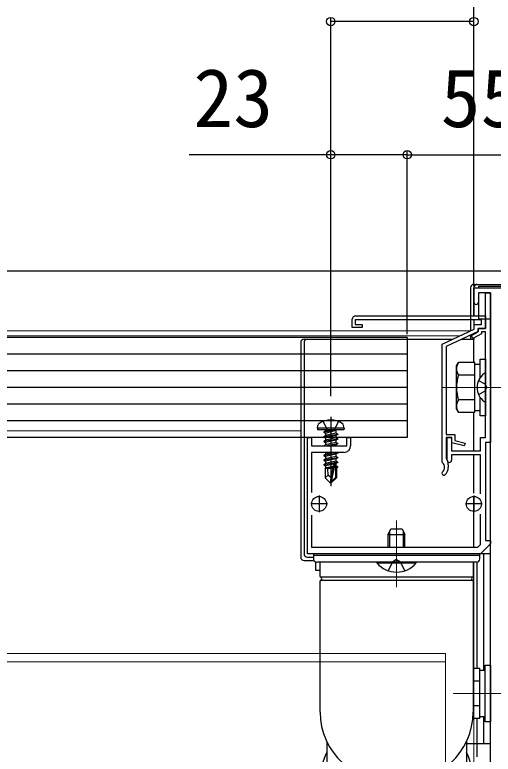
# Model space of a CAD drawing. Units: millimetres, scale not verified. Extents: x -1050 to 1050, y -1565 to 1557.
# Drawn here: x 688.3 to 832, y -154.4 to 67.9 of the extents above; entities that cross this region are included whole.
import ezdxf
from ezdxf.enums import TextEntityAlignment as Align

# ---------------------------------------------------------------- set-up
doc = ezdxf.new("R2010")
doc.units = ezdxf.units.MM
doc.header["$LTSCALE"] = 8
for name, color, linetype in [('0-3_YKK_11', 7, 'Continuous'), ('0-5_YKK_13', 4, 'Continuous'), ('0-6_YKK_D', 6, 'Continuous')]:
    doc.layers.add(name, color=color, linetype=linetype)
doc.layers.add('0-4_YKK_12', color=2, linetype='Continuous', lineweight=18)
doc.styles.add('ＭＳ ゴシック', font='')
doc.styles.get('ＭＳ ゴシック').set_extended_font_data('MS Gothic')

msp = doc.modelspace()

# ---------------------------------------------------------------- linework, layer by layer
at = {"layer": '0-3_YKK_11'}
for p, q in [((818.505, -67.331), (818.505, -68.131)), ((779.705, -76.631), (779.705, -81.631)), ((826.205, -76.631), (826.205, -81.631)), ((782.205, -79.131), (777.205, -79.131)), ((828.705, -79.131), (823.705, -79.131))]:
    msp.add_line(p, q, dxfattribs=at)
for points in [[(826.205, -18.431), (826.205, -14.131), (852.747, -14.131), (852.93, -14.251), (853.48, -14.251), (853.663, -14.131), (873.747, -14.131), (873.93, -14.251), (874.48, -14.251), (874.663, -14.131), (882.747, -14.131), (882.93, -14.251), (883.48, -14.251), (883.663, -14.131), (891.205, -14.131), (891.205, -17.131), (890.905, -17.431)], [(818.205, -65.981), (818.205, -59.131), (819.505, -59.131), (819.505, -63.131), (828.205, -63.131), (828.205, -59.131), (829.705, -59.131), (829.705, -44.589), (829.825, -44.406), (829.825, -43.856), (829.705, -43.672), (829.705, -27.431), (828.505, -27.431), (828.505, -28.038), (825.936, -29.374), (825.474, -28.487), (827.505, -27.431), (827.505, -26.431), (829.705, -26.431), (829.705, -15.631), (831.205, -15.631), (831.205, -60.631), (829.705, -60.631), (829.705, -90.131), (831.205, -90.131), (831.205, -91.131), (828.205, -94.131), (776.205, -94.131), (776.205, -59.131), (777.405, -59.131), (777.405, -61.631), (788.005, -61.631), (788.005, -59.131), (789.205, -59.131), (789.205, -61.631)], [(831.205, -179.131), (831.205, -136.589), (831.325, -136.406), (831.325, -135.856), (831.205, -135.672), (831.205, -44.589), (831.325, -44.406), (831.325, -43.856), (831.205, -43.672), (831.205, -15.631), (827.605, -15.631), (827.605, -18.431)], [(816.8, -66.741), (816.705, -66.521), (816.705, -31.068), (826.305, -26.568), (826.305, -25.231), (828.505, -25.231), (828.505, -23.831), (790.605, -23.831), (790.605, -25.231), (792.705, -25.231), (792.705, -26.131), (789.705, -26.131), (789.705, -23.631)], [(790.705, -22.631), (829.705, -22.631), (829.705, -26.431), (827.505, -26.431), (827.505, -27.331), (817.905, -31.831), (817.905, -58.231), (820.505, -58.231), (820.505, -60.037), (823.57, -60.846), (823.34, -61.716), (819.605, -60.731), (819.605, -59.131), (817.905, -59.131), (817.905, -65.433), (817.959, -65.606)], [(787.205, -63.631), (777.405, -63.631), (777.405, -75.732)], [(828.205, -76.071), (828.205, -64.331), (819.505, -64.331), (819.505, -65.981)], [(777.405, -82.529), (777.405, -92.131), (827.376, -92.131), (828.205, -91.302), (828.205, -82.19)]]:
    msp.add_lwpolyline(points, dxfattribs=at)
for centre, radius, start, end in [((826.905, -18.431), 0.7, 180.00001, 269.99999), ((826.905, -18.431), 0.7, 270.00001, 359.99999), ((790.705, -23.631), 1, 90.00001, 179.99999), ((787.205, -61.631), 2, 270.00001, 359.99999), ((815.505, -67.331), 3, 0, 35.09682), ((818.855, -65.981), 0.65, 180.00001, 269.99999), ((818.855, -65.981), 0.65, 270.00001, 359.99999), ((815.505, -68.131), 1.9, 312.97288, 47.0141), ((815.505, -68.131), 3, 312.97287, 359.99999), ((817.175, -69.923), 0.55, 132.9729, 210.00003), ((817.175, -69.923), 0.55, 209.99999, 312.97288)]:
    msp.add_arc(centre, radius, start, end, dxfattribs=at)
at = {"layer": '0-4_YKK_12'}
for p, q in [((826.205, 92.869), (826.205, -22.631)), ((826.205, -23.831), (826.205, -26.601)), ((620.955, -27.131), (825.205, -27.131)), ((620.955, -28.631), (821.904, -28.631)), ((824.731, -28.631), (825.205, -28.631)), ((826.205, -27.94), (826.205, -28.107)), ((816.895, -44.131), (857.724, -44.131)), ((826.205, -44.131), (838.168, -44.131)), ((620.955, -57.131), (774.205, -57.131)), ((803.005, -84.131), (803.005, -104.131)), ((803.005, -100.131), (803.005, -86.131)), ((826.205, -96.631), (826.205, -182.131)), ((780.003, -124.131), (259.907, -124.131)), ((780.003, -124.131), (817.705, -124.131)), ((817.705, -124.131), (817.705, -243.631)), ((780.002, -126.631), (259.907, -126.631)), ((780.002, -126.631), (817.705, -126.631)), ((820.005, -136.131), (855.505, -136.131))]:
    msp.add_line(p, q, dxfattribs=at)
at = {"layer": '0-5_YKK_13'}
for p, q in [((826.205, -13.131), (891.205, -13.131)), ((827.205, -13.131), (891.205, -13.131)), ((827.205, -13.131), (891.205, -13.131)), ((825.205, -14.131), (825.205, -27.084)), ((826.205, -22.631), (826.205, -14.131)), ((826.205, -14.131), (826.205, -22.631)), ((827.705, -13.631), (860.005, -13.631)), ((827.705, -14.131), (827.705, -13.631)), ((827.705, -23.631), (827.705, -15.707)), ((826.205, -23.831), (826.205, -26.601)), ((831.205, -23.631), (827.705, -23.631)), ((825.205, -28.409), (825.205, -29.662)), ((826.205, -28.107), (826.205, -27.94)), ((826.205, -27.94), (826.205, -28.107)), ((806.205, -29.131), (233.705, -29.131)), ((806.205, -29.131), (806.205, -59.131)), ((822.602, -29.629), (826.205, -29.629)), ((822.602, -29.629), (825.205, -29.629)), ((826.205, -36.625), (826.205, -29.234)), ((826.205, -29.234), (826.205, -29.629)), ((806.205, -34.131), (233.705, -34.131)), ((821.005, -37.631), (821.585, -36.625)), ((821.005, -50.631), (821.005, -37.631)), ((826.505, -36.625), (821.585, -36.625)), ((826.505, -51.636), (826.505, -36.625)), ((826.505, -37.081), (828.105, -37.081)), ((828.105, -39.704), (828.105, -37.081)), ((806.205, -39.131), (233.705, -39.131)), ((826.505, -40.378), (821.585, -40.378)), ((826.505, -48.131), (826.505, -40.131)), ((827.628, -42.056), (829.493, -42.986)), ((829.705, -48.106), (829.705, -40.155)), ((806.205, -44.131), (233.705, -44.131)), ((829.493, -42.986), (830.102, -44.131)), ((829.493, -45.276), (830.102, -44.131)), ((827.628, -46.206), (829.493, -45.276)), ((826.505, -47.883), (821.585, -47.883)), ((828.105, -51.181), (828.105, -47.085)), ((806.205, -49.131), (233.705, -49.131)), ((821.005, -50.631), (821.585, -51.636)), ((783.205, -52.932), (783.205, -73.832)), ((826.505, -51.636), (821.585, -51.636)), ((826.205, -63.131), (826.205, -51.636)), ((828.105, -51.181), (826.505, -51.181)), ((806.205, -54.131), (233.705, -54.131)), ((786.955, -54.15), (777.455, -54.15)), ((779.205, -56.332), (779.346, -55.53)), ((787.205, -56.332), (787.063, -55.53)), ((787.205, -56.332), (779.205, -56.332)), ((779.205, -56.332), (779.293, -56.832)), ((787.117, -56.832), (779.293, -56.832)), ((781.105, -57.482), (784.705, -56.882)), ((784.705, -56.982), (781.105, -57.582)), ((781.105, -57.482), (781.655, -57.165)), ((781.105, -57.482), (781.105, -57.582)), ((781.105, -57.482), (781.105, -57.582)), ((781.105, -57.582), (781.655, -57.9)), ((784.705, -56.882), (781.655, -57.165)), ((781.655, -57.9), (784.705, -56.982)), ((781.655, -57.032), (781.655, -57.165)), ((784.705, -56.882), (784.705, -56.982)), ((784.755, -57.032), (784.755, -57.865)), ((787.205, -56.332), (787.117, -56.832)), ((806.205, -59.131), (233.705, -59.131)), ((781.105, -58.882), (785.305, -58.182)), ((785.305, -58.282), (781.105, -58.982)), ((781.105, -58.882), (781.655, -58.565)), ((781.105, -58.882), (781.105, -58.982)), ((781.105, -58.982), (781.655, -59.3)), ((781.105, -60.282), (785.305, -59.582)), ((785.305, -59.682), (781.105, -60.382)), ((781.105, -60.282), (781.655, -59.965)), ((784.755, -57.865), (781.655, -58.565)), ((781.655, -57.9), (781.655, -58.565)), ((784.755, -58.6), (781.655, -59.3)), ((784.755, -59.265), (781.655, -59.965)), ((781.655, -59.3), (781.655, -59.965)), ((785.305, -58.182), (784.755, -57.865)), ((785.305, -58.282), (784.755, -58.6)), ((784.755, -58.6), (784.755, -59.265)), ((785.305, -59.582), (784.755, -59.265)), ((784.755, -60), (784.755, -60.665)), ((785.305, -58.182), (785.305, -58.282)), ((785.305, -59.582), (785.305, -59.682)), ((781.105, -60.282), (781.105, -60.382)), ((781.105, -60.382), (781.655, -60.7)), ((781.194, -61.631), (781.655, -61.365)), ((781.414, -61.631), (785.305, -60.982)), ((784.755, -60.665), (781.655, -61.365)), ((781.655, -60.7), (781.655, -61.365)), ((785.305, -61.082), (782.014, -61.631)), ((785.305, -60.982), (784.755, -60.665)), ((784.755, -61.4), (784.755, -61.631)), ((785.305, -60.982), (785.305, -61.082)), ((781.105, -64.482), (785.305, -63.782)), ((785.305, -63.882), (781.105, -64.582)), ((781.105, -64.482), (781.655, -64.165)), ((784.019, -63.631), (781.655, -64.165)), ((781.655, -63.631), (781.655, -64.165)), ((784.755, -64.2), (784.755, -64.865)), ((785.305, -63.782), (785.042, -63.631)), ((785.305, -63.782), (785.305, -63.882)), ((826.205, -75.931), (826.205, -64.331)), ((781.105, -64.482), (781.105, -64.582)), ((781.105, -64.582), (781.655, -64.9)), ((781.105, -65.882), (785.305, -65.182)), ((785.305, -65.282), (781.105, -65.982)), ((781.105, -65.882), (781.655, -65.565)), ((781.105, -65.882), (781.105, -65.982)), ((781.105, -65.982), (781.655, -66.3)), ((784.755, -64.865), (781.655, -65.565)), ((781.655, -64.9), (781.655, -65.565)), ((784.755, -66.265), (781.655, -66.965)), ((781.655, -66.3), (781.655, -66.965)), ((784.537, -66.71), (785.305, -66.582)), ((785.305, -66.682), (784.592, -66.801)), ((785.305, -65.182), (784.755, -64.865)), ((784.755, -65.6), (784.755, -66.265)), ((785.305, -66.582), (784.755, -66.265)), ((785.305, -65.182), (785.305, -65.282)), ((785.305, -66.582), (785.305, -66.682)), ((781.105, -67.282), (784.13, -66.778)), ((784.102, -66.883), (781.105, -67.382)), ((781.105, -67.282), (781.655, -66.965)), ((781.105, -67.282), (781.105, -67.382)), ((781.105, -67.382), (781.655, -67.7)), ((781.505, -68.432), (781.655, -68.365)), ((781.505, -68.432), (781.505, -71.282)), ((783.781, -68.432), (781.505, -68.432)), ((784.045, -67.16), (781.655, -67.7)), ((781.655, -67.7), (781.655, -68.365)), ((783.9, -67.858), (781.655, -68.365)), ((783.84, -68.149), (782.122, -68.432)), ((784.114, -66.825), (783.205, -71.211)), ((784.537, -66.71), (783.355, -72.408)), ((783.784, -68.416), (783.701, -68.432)), ((784.755, -67.665), (784.602, -67.699)), ((784.605, -66.88), (784.605, -71.158)), ((785.205, -67.924), (784.605, -68.023)), ((785.205, -68.14), (784.605, -68.256)), ((784.905, -68.432), (784.605, -68.432)), ((784.755, -67), (784.755, -67.665)), ((785.205, -67.924), (784.755, -67.665)), ((785.205, -68.14), (784.905, -68.313)), ((784.905, -68.313), (784.905, -71.282)), ((785.205, -67.924), (785.205, -68.14)), ((782.462, -70.479), (781.505, -71.282)), ((783.055, -72.832), (781.505, -71.282)), ((783.205, -71.211), (783.055, -72.832)), ((783.055, -72.832), (783.355, -72.832)), ((783.205, -71.211), (783.205, -72.832)), ((784.605, -71.158), (783.355, -72.408)), ((783.355, -72.832), (784.905, -71.282)), ((783.355, -72.408), (783.355, -72.832)), ((784.905, -71.282), (784.605, -71.158)), ((826.205, -92.131), (826.205, -77.227)), ((800.505, -88.331), (801.305, -86.631)), ((801.305, -86.631), (804.705, -86.631)), ((804.705, -86.631), (805.505, -88.331)), ((800.505, -92.131), (800.505, -88.331)), ((800.505, -88.331), (805.505, -88.331)), ((800.938, -92.131), (800.938, -87.411)), ((805.072, -92.131), (805.072, -87.411)), ((805.505, -92.131), (805.505, -88.331)), ((776.205, -95.131), (778.005, -95.131)), ((778.005, -94.131), (778.005, -95.631)), ((828.005, -94.131), (778.005, -94.131)), ((828.005, -94.631), (778.005, -94.631)), ((828.005, -95.631), (828.005, -94.131)), ((831.205, -94.131), (828.005, -94.131)), ((829.205, -129.081), (829.205, -94.131)), ((831.205, -151.131), (831.205, -94.131)), ((775.205, -96.131), (778.139, -96.131)), ((778.698, -99.131), (778.698, -96.583)), ((803.005, -96.631), (779.005, -96.631)), ((780.005, -100.959), (780.005, -96.631)), ((826.005, -96.631), (780.005, -96.631)), ((808.905, -96.631), (797.105, -96.631)), ((797.105, -96.878), (797.105, -96.631)), ((797.105, -96.878), (808.905, -96.878)), ((800.505, -99.214), (801.86, -96.496)), ((803.005, -95.887), (801.86, -96.496)), ((803.005, -95.887), (804.15, -96.496)), ((827.005, -96.631), (803.005, -96.631)), ((805.505, -99.214), (804.15, -96.496)), ((808.905, -96.878), (808.905, -96.631)), ((826.005, -96.631), (826.005, -100.964)), ((826.205, -128.625), (826.205, -96.631)), ((827.205, -128.625), (827.205, -96.631)), ((827.205, -128.625), (827.205, -97.131)), ((780.005, -99.131), (778.698, -99.131)), ((825.916, -101.131), (780.104, -101.131)), ((825.905, -102.131), (780.104, -102.131)), ((780.001, -141.722), (780.005, -102.303)), ((826.005, -102.304), (826.009, -141.722)), ((828.005, -128.625), (826.008, -128.625)), ((828.005, -143.636), (828.005, -128.625)), ((828.005, -129.081), (829.605, -129.081)), ((829.605, -143.181), (829.605, -129.081)), ((828.005, -132.378), (826.008, -132.378)), ((828.005, -140.131), (828.005, -132.131)), ((828.005, -139.883), (826.009, -139.883)), ((828.005, -143.636), (825.918, -143.636)), ((827.205, -155.132), (827.205, -143.636)), ((827.205, -155.132), (827.205, -143.636)), ((829.605, -143.181), (828.005, -143.181)), ((829.205, -151.131), (829.205, -143.181)), ((782.005, -150.542), (782.005, -166.987)), ((824.005, -150.542), (824.005, -166.987)), ((824.005, -151.131), (831.205, -151.131))]:
    msp.add_line(p, q, dxfattribs=at)
for points in [[(774.205, -30.629), (774.205, -59.131), (774.205, -95.131)], [(775.205, -29.629), (806.205, -29.629), (819.775, -29.629)], [(775.205, -30.629), (775.205, -59.131), (775.205, -94.131)], [(776.205, -29.629), (806.205, -29.629), (819.775, -29.629)], [(829.705, -35.631), (829.705, -52.631), (828.105, -52.631), (828.105, -47.085)], [(828.105, -41.176), (828.105, -35.631), (829.705, -35.631)], [(780.905, -54.353), (782.06, -56.669), (783.205, -57.278)], [(785.505, -54.353), (784.35, -56.669), (783.205, -57.278)], [(785.305, -59.682), (784.755, -60), (781.655, -60.7)], [(785.305, -61.082), (784.755, -61.4), (783.732, -61.631)], [(785.305, -63.882), (784.755, -64.2), (781.655, -64.9)], [(785.305, -65.282), (784.755, -65.6), (781.655, -66.3)], [(785.305, -66.682), (784.755, -67), (784.605, -67.034)], [(783.205, -71.211), (782.462, -70.479), (782.305, -68.432)]]:
    msp.add_lwpolyline(points, dxfattribs=at)
msp.add_lwpolyline([(831.205, -127.631), (831.205, -144.631), (829.605, -144.631), (829.605, -127.631)], close=True, dxfattribs=at)
for centre in [(779.705, -79.131), (779.705, -79.131), (826.205, -79.131), (826.205, -79.131)]:
    msp.add_circle(centre, 2.25, dxfattribs=at)
for centre, radius, start, end in [((826.205, -14.131), 1, 90, 180), ((827.205, -14.131), 1, 90, 180), ((827.205, -14.131), 1, 90, 180), ((775.205, -30.629), 1, 90, 180), ((776.205, -30.629), 1, 90, 180), ((824.327, -38.502), 3.323, 145.61575, 214.38425), ((832.505, -44.131), 5.3, 127.71409, 232.28591), ((829.43, -40.155), 0.274, 0, 127.71409), ((833.424, -44.131), 12.419, 162.41205, 197.58795), ((824.327, -49.76), 3.323, 145.61575, 214.38425), ((829.43, -48.106), 0.274, 232.28591, 0), ((780.233, -55.686), 0.9, 122.05588, 170), ((783.205, -60.432), 6.5, 57.94412, 122.05588), ((786.177, -55.686), 0.9, 10, 57.94412), ((781.455, -57.032), 0.2, 0, 90), ((784.955, -57.032), 0.2, 90, 180), ((784.356, -66.88), 0.248, 0, 167.19096), ((775.205, -95.131), 1, 180, 270), ((776.205, -94.131), 1, 180, 270), ((776.205, -94.131), 1, 180, 270), ((779.005, -95.631), 1, 180, 270), ((803.005, -91.931), 7.7, 219.98312, 320.01688), ((827.005, -95.631), 1, 270, 0), ((826.205, -97.131), 1, 0, 30), ((780.205, -100.959), 0.2, 180, 253.70237), ((780.205, -102.303), 0.2, 106.29763, 180), ((780.008, -101.631), 0.5, 286.29763, 73.70237), ((826.008, -101.634), 0.5, 106.90593, 253.09407), ((825.805, -100.964), 0.2, 286.90593, 0), ((825.805, -102.304), 0.2, 0, 73.09407)]:
    msp.add_arc(centre, radius, start, end, dxfattribs=at)
for centre, major_axis, start_param, end_param in [((803.005, -141.722), (23.004, 0), 3.1415927, 6.2831853), ((803.005, -162.632), (-23.004, 0), 5.8626818, 6.2831853), ((803.005, -162.632), (-23.004, 0), 3.1415927, 3.5620962)]:
    msp.add_ellipse(centre, major_axis=major_axis, ratio=0.939189, start_param=start_param, end_param=end_param, dxfattribs=at)
at = {"layer": '0-6_YKK_D'}
for p, q in [((826.206, -13.407), (826.206, 215.369)), ((783.205, -45.731), (783.205, 66.869)), ((826.205, -13.431), (826.205, 66.869)), ((826.205, 65.869), (783.205, 65.869)), ((783.205, -46.731), (783.205, 26.869)), ((806.205, -28.131), (806.205, 26.869)), ((806.205, -28.131), (806.205, 26.869)), ((806.205, 25.869), (861.205, 25.869)), ((926.425, -9.131), (-862.394, -9.131))]:
    msp.add_line(p, q, dxfattribs=at)
msp.add_lwpolyline([(806.205, 25.869), (783.205, 25.869), (740.741, 25.869)], dxfattribs=at)
for centre in [(783.205, 65.869), (826.205, 65.869), (783.205, 25.869), (806.205, 25.869), (806.205, 25.869)]:
    msp.add_circle(centre, 1.275, dxfattribs=at)

# ---------------------------------------------------------------- texts
at = {"layer": '0-6_YKK_D', "style": 'ＭＳ ゴシック'}
for s, p in [('23', (741.968, 28.869)), ('55', (816.25, 28.869))]:
    msp.add_text(s, height=17.6, dxfattribs=at).set_placement(p, align=Align.BOTTOM_LEFT)

doc.saveas('drawing.dxf')
